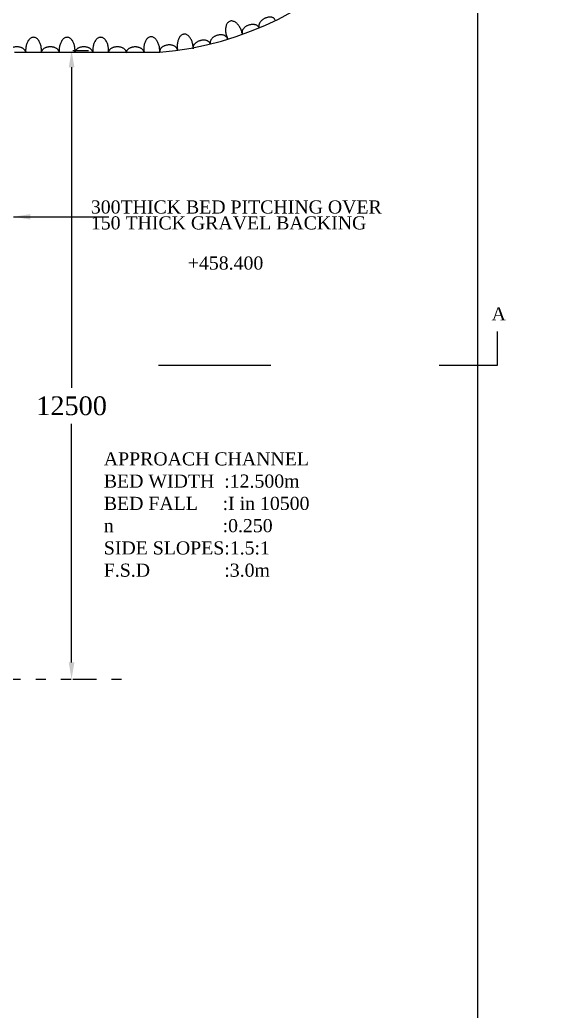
# Model space of a CAD drawing. Header units: inches. Extents: x 221.5 to 296.9, y 45.8 to 97.5.
# Drawn here: x 275.43 to 281.02, y 56.85 to 67.44 of the extents above; entities that cross this region are included whole.
import ezdxf

# ---------------------------------------------------------------- set-up
doc = ezdxf.new("R2010")
doc.units = ezdxf.units.IN
doc.header["$MEASUREMENT"] = 0
doc.linetypes.add('ACAD_ISO03W100', pattern=[30, 12, -18])
for name, color, linetype in [('DIMENSION', 7, 'Continuous'), ('DRAWING', 7, 'Continuous'), ('TEXT', 7, 'Continuous')]:
    doc.layers.add(name, color=color, linetype=linetype)
doc.styles.get("Standard").update_dxf_attribs({"font": 'TIMES_1.TTF', "height": 0.14})
doc.dimstyles.get("Standard").update_dxf_attribs({"dimtxt": 0.2, "dimasz": 0.18, "dimexe": 0.18, "dimexo": 0.0625, "dimgap": 0.09, "dimtad": 0, "dimtih": 1, "dimtoh": 1, "dimdec": 4, "dimzin": 0, "dimdsep": 46, "dimtxsty": 'Standard', "dimcen": 0.09, "dimadec": 0, "dimazin": 0, "dimtfac": 1, "dimtdec": 4, "dimtofl": 0, "dimtmove": 0, "dimatfit": 3, "dimfxl": 0, "dimtolj": 1, "dimtzin": 0, "dimarcsym": 0})
picture_1 = doc.add_image_def('image1.jpg', size_in_pixel=(7220, 4937))

# ---------------------------------------------------------------- blocks, each defined once
blk = doc.blocks.new('*D89')
at = {"layer": 'Defpoints', "color": 0, "transparency": 16777216}
for p in [(275.934, 67.111), (275.934, 60.397), (275.982, 60.397)]:
    blk.add_point(p, dxfattribs=at)
at = {"layer": 'DIMENSION', "color": 0, "lineweight": -2, "transparency": 16777216}
for p, q in [((275.997, 67.111), (276.162, 67.111)), ((275.982, 66.931), (275.982, 63.507)), ((275.982, 60.577), (275.982, 63.124)), ((275.997, 60.397), (276.162, 60.397))]:
    blk.add_line(p, q, dxfattribs=at)
at = {"layer": 'DIMENSION', "color": 0, "transparency": 16777216}
for points in [[(275.952, 66.931), (276.012, 66.931), (275.982, 67.111)], [(275.952, 60.577), (276.012, 60.577), (275.982, 60.397)]]:
    blk.add_solid(points, dxfattribs=at)
at = {"layer": 'DIMENSION', "color": 0, "transparency": 16777216, "insert": (275.982, 63.316), "char_height": 0.2, "attachment_point": 5}
blk.add_mtext('\\A1;12500', dxfattribs=at)

msp = doc.modelspace()

# ---------------------------------------------------------------- linework, layer by layer
at = {"layer": 'DRAWING'}
for points in [[(233.67957, 76.00985), (280.31792, 76.00985), (280.31792, 63.7501), (280.31792, 54.60779), (229.1608, 54.60779), (229.18437, 63.7501)], [(275.3717, 67.09273), (276.92342, 67.09273)]]:
    msp.add_lwpolyline(points, dxfattribs=at)
at = {"layer": 'DRAWING', "linetype": 'ACAD_ISO03W100', "ltscale": 0.1}
msp.add_lwpolyline([(228.90879, 64.11376), (228.90879, 63.7501), (280.53264, 63.7501), (280.53264, 64.10857)], dxfattribs=at)
at = {"layer": 'DRAWING', "linetype": 'ACAD_ISO03W100', "ltscale": 0.009}
msp.add_lwpolyline([(274.24872, 60.39686), (276.67007, 60.39686)], dxfattribs=at)
at = {"layer": 'DRAWING'}
msp.add_arc((276.64035, 70.54884), 3.46768, 274.682443, 86.861199, dxfattribs=at)
at = {"layer": 'DRAWING', "linetype": 'ACAD_ISO03W100'}
for centre, major_axis, ratio, start_param, end_param in [((277.71786, 67.28933), (-0.04332, 0.13381), 0.60115563, 4.53534369, 8.03102693), ((278.0713, 67.39483), (-0.08465, -0.0445), 0.66808712, 3.14159265, 6.28318531), ((277.89566, 67.32086), (-0.09099, -0.02946), 0.66808712, 3.14159265, 6.28318531), ((275.57599, 67.11066), (0, 0.14065), 0.60115563, 4.53534369, 8.03102693), ((275.93433, 67.11066), (0, 0.14065), 0.60115563, 4.53534369, 8.03102693), ((276.29267, 67.11066), (0, 0.14065), 0.60115563, 4.53534369, 8.03102693), ((276.83882, 67.11629), (-0.01109, 0.14021), 0.60115563, 4.53534369, 8.03102693), ((277.1954, 67.14497), (-0.01109, 0.14021), 0.60115563, 4.53534369, 8.03102693), ((277.37204, 67.15393), (-0.09172, -0.0271), 0.66808712, 3.14159265, 6.28318531), ((277.55475, 67.21048), (-0.09099, -0.02946), 0.66808712, 3.14159265, 6.28318531), ((275.39652, 67.08589), (-0.09564, 0), 0.66808712, 3.14159265, 6.28318531), ((275.75486, 67.08589), (-0.09564, 0), 0.66808712, 3.14159265, 6.28318531), ((276.1132, 67.08589), (-0.09564, 0), 0.66808712, 3.14159265, 6.28318531), ((276.47153, 67.08589), (-0.09564, 0), 0.66808712, 3.14159265, 6.28318531), ((276.66156, 67.08503), (-0.09564, 0), 0.66808712, 3.14159265, 6.28318531), ((277.01908, 67.1057), (-0.09534, -0.00754), 0.66808712, 3.14159265, 6.28318531)]:
    msp.add_ellipse(centre, major_axis=major_axis, ratio=ratio, start_param=start_param, end_param=end_param, dxfattribs=at)

# ---------------------------------------------------------------- texts
at = {"layer": 'DIMENSION'}
for s, p in [('+458.400', (277.22336, 64.77099)), ('A', (280.46866, 64.22886)), ('APPROACH CHANNEL', (276.32652, 62.68053)), ('BED WIDTH  :12.500m', (276.32652, 62.44283)), ('BED FALL     :I in 10500', (276.32652, 62.20512)), ('n                      :0.250', (276.32652, 61.96741)), ('SIDE SLOPES:1.5:1', (276.32652, 61.7297)), ('F.S.D               :3.0m', (276.32652, 61.492))]:
    msp.add_text(s, height=0.14, dxfattribs=at).set_placement(p)
at = {"layer": 'TEXT', "linetype": 'ACAD_ISO03W100'}
for s, p in [('300THICK BED PITCHING OVER', (276.18804, 65.36978)), ('150 THICK GRAVEL BACKING', (276.18804, 65.19999))]:
    msp.add_text(s, height=0.14, dxfattribs=at).set_placement(p)

# ---------------------------------------------------------------- dimensions: what is measured, and where the dimension line sits
at = {"layer": 'DIMENSION'}
dim = msp.add_linear_dim(base=(275.98225, 60.39686), p1=(275.93433, 67.11066), p2=(275.93433, 60.39686), angle=270, text='12500', dimstyle='Standard', dxfattribs=at)
dim.commit()
dim.dimension.update_dxf_attribs({"geometry": '*D89', "text_midpoint": (275.98225, 63.31555), "dimtype": 161})

# ---------------------------------------------------------------- pictures from other files: only their frames are drawn
at = {"linetype": 'ACAD_ISO03W100'}
image = msp.add_image(picture_1, insert=(221.49464, 46.13772), size_in_units=(75.15433, 51.39016), rotation=-0.2479613, dxfattribs=dict(at, fade=30))
image.dxf.flags = 7

# ---------------------------------------------------------------- leaders
at = {"layer": 'DRAWING'}
msp.add_leader([(275.36308, 65.33491), (276.31356, 65.33491)], dimstyle='Standard', override={"dimgap": 0.09, "dimtad": 0}, dxfattribs=at)

doc.saveas('drawing.dxf')
